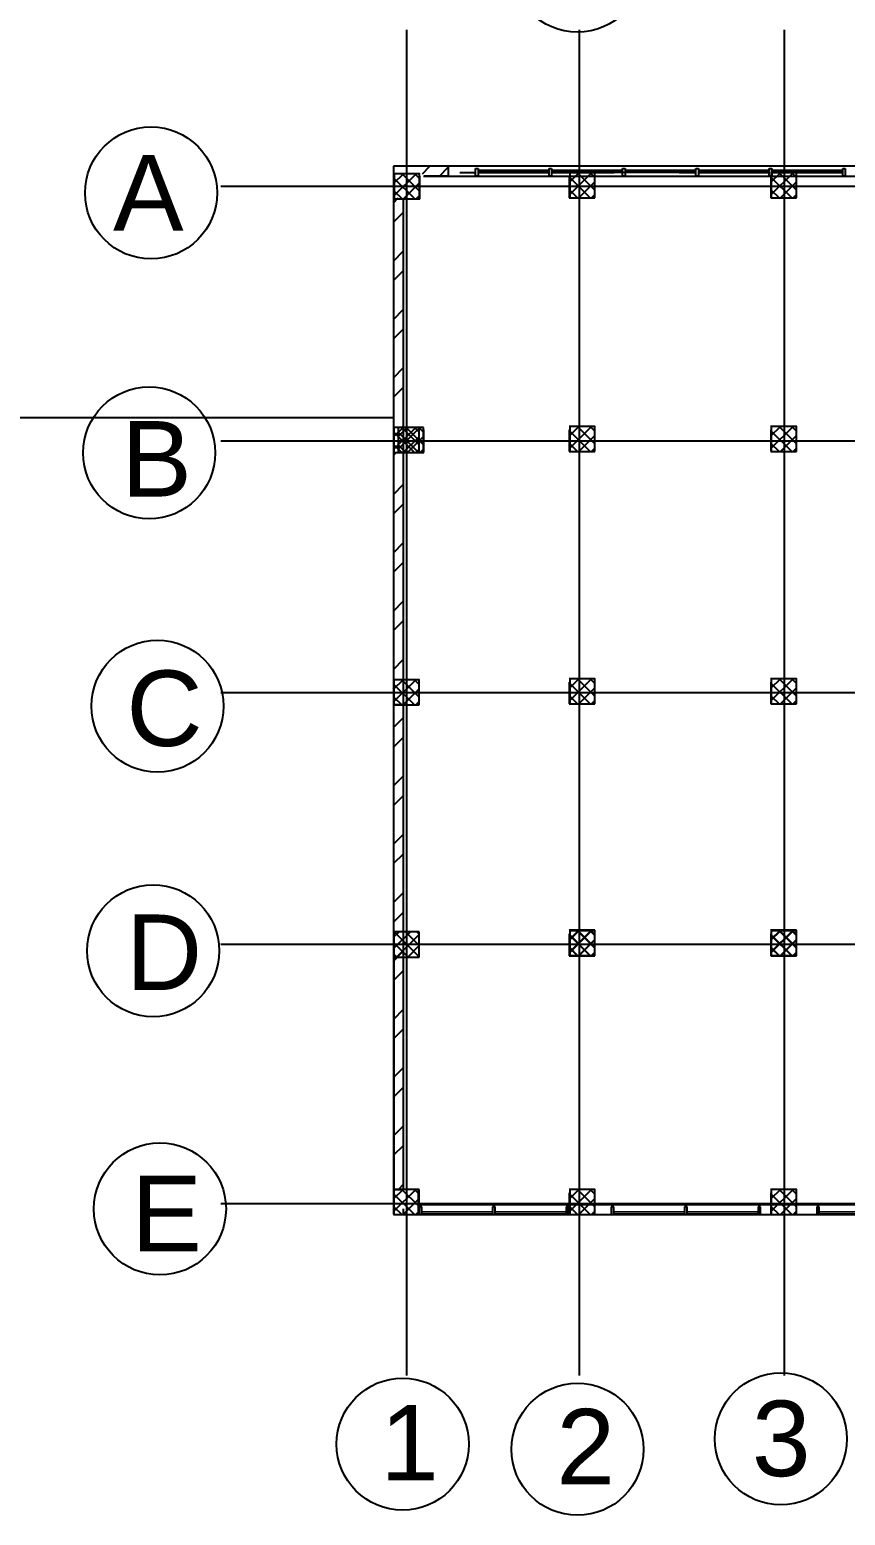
# Model space of a CAD drawing. Header units: millimetres. Extents: x 3062 to 3755, y 1606 to 1663.
# Drawn here: x 3123.94 to 3127.17, y 1653.56 to 1659.46 of the extents above; entities that cross this region are included whole.
import ezdxf

# ---------------------------------------------------------------- set-up
doc = ezdxf.new("R2010")
doc.units = ezdxf.units.MM
doc.layers.add('A-GLAZ-CURT', color=52, linetype='Continuous', lineweight=9)
doc.layers.add('A-GLAZ-CWMG', color=51, linetype='Continuous', lineweight=9)
doc.layers.add('m7aor', color=4, linetype='Continuous')
doc.layers.add('WORK', color=7, linetype='Continuous')
doc.styles.get("Standard").update_dxf_attribs({"font": 'arial.ttf'})
pattern_1 = [(45, (2321.9361, 1319.40474), (-0.115845304, 0.115845304), []), (45, (2322.01333, 1319.40474), (-0.115845304, 0.115845304), [])]

# ---------------------------------------------------------------- blocks, each defined once
blk = doc.blocks.new('System Panel - Glazed-V11-Level 1')
at = {"layer": 'A-GLAZ-CURT', "lineweight": 18}
for p, q in [((704, 49), (-704, 49)), ((-704, 49), (-704, 25)), ((-704, 25), (704, 25)), ((704, 25), (704, 49))]:
    blk.add_line(p, q, dxfattribs=at)
blk = doc.blocks.new('System Panel - Glazed-V16-Level 1')
at = {"layer": 'A-GLAZ-CURT', "lineweight": 18}
for p, q in [((704, 49), (-704, 49)), ((-704, 49), (-704, 25)), ((-704, 25), (704, 25)), ((704, 25), (704, 49))]:
    blk.add_line(p, q, dxfattribs=at)
blk = doc.blocks.new('System Panel - Glazed-V17-Level 1')
at = {"layer": 'A-GLAZ-CURT', "lineweight": 18}
for p, q in [((704, 49), (-704, 49)), ((-704, 49), (-704, 25)), ((-704, 25), (704, 25)), ((704, 25), (704, 49))]:
    blk.add_line(p, q, dxfattribs=at)
blk = doc.blocks.new('Rectangular Mullion - 50 x 150mm-403559-Level 1')
at = {"layer": 'A-GLAZ-CWMG'}
blk.add_line((151507, -20969), (151507, -19562), dxfattribs=at)
blk = doc.blocks.new('Rectangular Mullion - 50 x 150mm-V25-Level 1')
at = {"layer": 'A-GLAZ-CWMG'}
for p, q in [((151507, -43130), (151507, -42876)), ((151507, -44283), (151507, -43630))]:
    blk.add_line(p, q, dxfattribs=at)
blk = doc.blocks.new('Rectangular Mullion - 50 x 150mm-V26-Level 1')
at = {"layer": 'A-GLAZ-CWMG'}
blk.add_line((151507, -48270), (151507, -47247), dxfattribs=at)
blk = doc.blocks.new('Rectangular Mullion - 50 x 150mm-V30-Level 1')
at = {"layer": 'A-GLAZ-CWMG', "lineweight": 25}
for p, q in [((-25, 75), (25, 75)), ((-25, -75), (-25, 75)), ((25, 75), (25, -75)), ((25, -75), (-25, -75))]:
    blk.add_line(p, q, dxfattribs=at)
blk = doc.blocks.new('Rectangular Mullion - 50 x 150mm-V29-Level 1')
at = {"layer": 'A-GLAZ-CWMG', "lineweight": 25}
for p, q in [((-25, 75), (25, 75)), ((-25, -75), (-25, 75)), ((25, 75), (25, -75)), ((25, -75), (-25, -75))]:
    blk.add_line(p, q, dxfattribs=at)

msp = doc.modelspace()

# ---------------------------------------------------------------- hatches: boundary and pattern name
at = {"layer": 'WORK'}
h = msp.add_hatch(dxfattribs=at)
h.set_pattern_fill('ANSI32', color=256, scale=0.0172)
h.set_pattern_definition(pattern_1)
h.paths.add_polyline_path([(3125.4214, 1658.7887), (3125.4006, 1658.7887), (3125.4006, 1658.8887), (3125.5007, 1658.8887), (3125.5007, 1658.8789), (3125.5015, 1658.8789), (3125.5992, 1658.8789), (3125.5992, 1658.9189), (3125.3814, 1658.9189), (3125.3814, 1657.8809), (3125.4214, 1657.8809)])
h.paths.add_polyline_path([(3125.4214, 1657.7809), (3125.3814, 1657.7809), (3125.3814, 1656.7787), (3125.3835, 1656.7787), (3125.3835, 1656.8787), (3125.4214, 1656.8787)])
at = {"layer": 'WORK', "ltscale": 0.53}
h = msp.add_hatch(dxfattribs=at)
h.set_pattern_fill('ANSI37', color=256, scale=0.0112, angle=-90)
h.set_pattern_definition([(315, (2735.926718, 2712.248786), (0.0251447171, 0.0251447171), []), (45, (2735.926718, 2712.248786), (-0.0251447171, 0.0251447171), [])])
h.paths.add_polyline_path([(3125.4849, 1658.7887), (3125.4849, 1658.8887), (3125.3849, 1658.8887), (3125.3849, 1658.7887), (3125.4249, 1658.7887)])
h = msp.add_hatch(dxfattribs=at)
h.set_pattern_fill('ANSI37', color=256, scale=0.0112, angle=-90)
h.set_pattern_definition([(315, (2736.623184, 2712.253023), (0.0251447171, 0.0251447171), []), (45, (2736.623184, 2712.253023), (-0.0251447171, 0.0251447171), [])])
h.paths.add_polyline_path([(3126.1814, 1658.7929), (3126.1814, 1658.8929), (3126.0813, 1658.8929), (3126.0813, 1658.7929), (3126.1213, 1658.7929)])
h = msp.add_hatch(dxfattribs=at)
h.set_pattern_fill('ANSI37', color=256, scale=0.0112, angle=-90)
h.set_pattern_definition([(315, (2737.423184, 2712.253023), (0.0251447171, 0.0251447171), []), (45, (2737.423184, 2712.253023), (-0.0251447171, 0.0251447171), [])])
h.paths.add_polyline_path([(3126.9814, 1658.7929), (3126.9814, 1658.8929), (3126.8813, 1658.8929), (3126.8813, 1658.7929), (3126.9213, 1658.7929)])
h = msp.add_hatch(dxfattribs=at)
h.set_pattern_fill('ANSI37', color=256, scale=0.0112, angle=-90)
h.set_pattern_definition([(315, (2735.925373, 2711.241023), (0.0251447171, 0.0251447171), []), (45, (2735.925373, 2711.241023), (-0.0251447171, 0.0251447171), [])])
h.paths.add_polyline_path([(3125.4835, 1657.7809), (3125.4835, 1657.8809), (3125.3835, 1657.8809), (3125.3835, 1657.7809), (3125.4235, 1657.7809)])
h = msp.add_hatch(dxfattribs=at)
h.set_pattern_fill('ANSI37', color=256, scale=0.0112, angle=-90)
h.set_pattern_definition([(315, (2735.942496, 2711.241023), (0.0251447171, 0.0251447171), []), (45, (2735.942496, 2711.241023), (-0.0251447171, 0.0251447171), [])])
h.paths.add_polyline_path([(3125.5007, 1657.7809), (3125.5007, 1657.8809), (3125.4006, 1657.8809), (3125.4006, 1657.7809), (3125.4406, 1657.7809)])
h = msp.add_hatch(dxfattribs=at)
h.set_pattern_fill('ANSI37', color=256, scale=0.0112, angle=-90)
h.set_pattern_definition([(315, (2736.623184, 2711.24526), (0.0251447171, 0.0251447171), []), (45, (2736.623184, 2711.24526), (-0.0251447171, 0.0251447171), [])])
h.paths.add_polyline_path([(3126.1814, 1657.7852), (3126.1814, 1657.8852), (3126.0813, 1657.8852), (3126.0813, 1657.7852), (3126.1213, 1657.7852)])
h = msp.add_hatch(dxfattribs=at)
h.set_pattern_fill('ANSI37', color=256, scale=0.0112, angle=-90)
h.set_pattern_definition([(315, (2737.423184, 2711.24526), (0.0251447171, 0.0251447171), []), (45, (2737.423184, 2711.24526), (-0.0251447171, 0.0251447171), [])])
h.paths.add_polyline_path([(3126.9814, 1657.7852), (3126.9814, 1657.8852), (3126.8813, 1657.8852), (3126.8813, 1657.7852), (3126.9213, 1657.7852)])
h = msp.add_hatch(dxfattribs=at)
h.set_pattern_fill('ANSI37', color=256, scale=0.0112, angle=-90)
h.set_pattern_definition([(315, (2735.925373, 2710.238824), (0.0251447171, 0.0251447171), []), (45, (2735.925373, 2710.238824), (-0.0251447171, 0.0251447171), [])])
h.paths.add_polyline_path([(3125.4835, 1656.7787), (3125.4835, 1656.8787), (3125.3835, 1656.8787), (3125.3835, 1656.7787), (3125.4235, 1656.7787)])
h = msp.add_hatch(dxfattribs=at)
h.set_pattern_fill('ANSI37', color=256, scale=0.0112, angle=-90)
h.set_pattern_definition([(315, (2736.623184, 2710.24306), (0.0251447171, 0.0251447171), []), (45, (2736.623184, 2710.24306), (-0.0251447171, 0.0251447171), [])])
h.paths.add_polyline_path([(3126.1814, 1656.783), (3126.1814, 1656.883), (3126.0813, 1656.883), (3126.0813, 1656.783), (3126.1213, 1656.783)])
h = msp.add_hatch(dxfattribs=at)
h.set_pattern_fill('ANSI37', color=256, scale=0.0112, angle=-90)
h.set_pattern_definition([(315, (2737.423184, 2710.24306), (0.0251447171, 0.0251447171), []), (45, (2737.423184, 2710.24306), (-0.0251447171, 0.0251447171), [])])
h.paths.add_polyline_path([(3126.9814, 1656.783), (3126.9814, 1656.883), (3126.8813, 1656.883), (3126.8813, 1656.783), (3126.9213, 1656.783)])
at = {"layer": 'WORK'}
h = msp.add_hatch(dxfattribs=at)
h.set_pattern_fill('ANSI32', color=256, scale=0.0172)
h.set_pattern_definition(pattern_1)
h.paths.add_polyline_path([(3125.4214, 1656.7787), (3125.3814, 1656.7787), (3125.3835, 1654.8585), (3125.3835, 1654.8549), (3125.4214, 1654.8549)])
at = {"layer": 'WORK', "ltscale": 0.5}
h = msp.add_hatch(dxfattribs=at)
h.set_pattern_fill('ANSI37', color=256, scale=0.01, angle=-90)
h.set_pattern_definition([(315, (2709.271413, 2459.398908), (0.0224506403, 0.0224506403), []), (45, (2709.271413, 2459.398908), (-0.0224506403, 0.0224506403), [])])
h.paths.add_polyline_path([(3125.4835, 1655.7776), (3125.4835, 1655.8776), (3125.3835, 1655.8776), (3125.3835, 1655.7776), (3125.4235, 1655.7776)])
at = {"layer": 'WORK', "ltscale": 0.53}
h = msp.add_hatch(dxfattribs=at)
h.set_pattern_fill('ANSI37', color=256, scale=0.0112, angle=-90)
h.set_pattern_definition([(315, (2736.623184, 2709.244328), (0.0251447171, 0.0251447171), []), (45, (2736.623184, 2709.244328), (-0.0251447171, 0.0251447171), [])])
h.paths.add_polyline_path([(3126.1814, 1655.7842), (3126.1814, 1655.8842), (3126.0813, 1655.8842), (3126.0813, 1655.7842), (3126.1213, 1655.7842)])
h = msp.add_hatch(dxfattribs=at)
h.set_pattern_fill('ANSI37', color=256, scale=0.0112, angle=-90)
h.set_pattern_definition([(315, (2736.623184, 2709.241913), (0.0251447171, 0.0251447171), []), (45, (2736.623184, 2709.241913), (-0.0251447171, 0.0251447171), [])])
h.paths.add_polyline_path([(3126.1814, 1655.7818), (3126.1814, 1655.8818), (3126.0813, 1655.8818), (3126.0813, 1655.7818), (3126.1213, 1655.7818)])
h = msp.add_hatch(dxfattribs=at)
h.set_pattern_fill('ANSI37', color=256, scale=0.0112, angle=-90)
h.set_pattern_definition([(315, (2737.423184, 2709.244328), (0.0251447171, 0.0251447171), []), (45, (2737.423184, 2709.244328), (-0.0251447171, 0.0251447171), [])])
h.paths.add_polyline_path([(3126.9814, 1655.7842), (3126.9814, 1655.8842), (3126.8813, 1655.8842), (3126.8813, 1655.7842), (3126.9213, 1655.7842)])
h = msp.add_hatch(dxfattribs=at)
h.set_pattern_fill('ANSI37', color=256, scale=0.0112, angle=-90)
h.set_pattern_definition([(315, (2737.423184, 2709.241913), (0.0251447171, 0.0251447171), []), (45, (2737.423184, 2709.241913), (-0.0251447171, 0.0251447171), [])])
h.paths.add_polyline_path([(3126.9814, 1655.7818), (3126.9814, 1655.8818), (3126.8813, 1655.8818), (3126.8813, 1655.7818), (3126.9213, 1655.7818)])
h = msp.add_hatch(dxfattribs=at)
h.set_pattern_fill('ANSI37', color=256, scale=0.0112, angle=-90)
h.set_pattern_definition([(315, (2735.925373, 2708.215023), (0.0251447171, 0.0251447171), []), (45, (2735.925373, 2708.215023), (-0.0251447171, 0.0251447171), [])])
h.paths.add_polyline_path([(3125.4835, 1654.7549), (3125.4835, 1654.8549), (3125.3835, 1654.8549), (3125.3835, 1654.7549), (3125.4235, 1654.7549)])
h = msp.add_hatch(dxfattribs=at)
h.set_pattern_fill('ANSI37', color=256, scale=0.0112, angle=-90)
h.set_pattern_definition([(315, (2736.623184, 2708.215023), (0.0251447171, 0.0251447171), []), (45, (2736.623184, 2708.215023), (-0.0251447171, 0.0251447171), [])])
h.paths.add_polyline_path([(3126.1814, 1654.7549), (3126.1814, 1654.8549), (3126.0813, 1654.8549), (3126.0813, 1654.7549), (3126.1213, 1654.7549)])
h = msp.add_hatch(dxfattribs=at)
h.set_pattern_fill('ANSI37', color=256, scale=0.0112, angle=-90)
h.set_pattern_definition([(315, (2737.423184, 2708.215023), (0.0251447171, 0.0251447171), []), (45, (2737.423184, 2708.215023), (-0.0251447171, 0.0251447171), [])])
h.paths.add_polyline_path([(3126.9814, 1654.7549), (3126.9814, 1654.8549), (3126.8813, 1654.8549), (3126.8813, 1654.7549), (3126.9213, 1654.7549)])

# ---------------------------------------------------------------- linework, layer by layer
for centre in [(3126.1118, 1659.7135), (3124.4192, 1658.8124), (3124.4118, 1657.7799), (3124.4447, 1656.7739), (3124.4277, 1655.8025), (3124.4547, 1654.777), (3125.4181, 1653.8431), (3126.1118, 1653.8224), (3126.9194, 1653.8638)]:
    msp.add_circle(centre, 0.2621)
at = {"layer": 'm7aor', "ltscale": 0.5}
for p, q in [((3125.4349, 1654.1154), (3125.4349, 1659.4601)), ((3126.1206, 1654.1154), (3126.1206, 1659.4601)), ((3126.9333, 1654.1154), (3126.9333, 1659.4601)), ((3133.0781, 1658.8387), (3124.6962, 1658.8387)), ((3133.0781, 1657.8263), (3124.6962, 1657.8263)), ((3133.0781, 1656.8267), (3124.6962, 1656.8267)), ((3133.0781, 1655.8272), (3124.6962, 1655.8272)), ((3133.0781, 1654.7976), (3124.6962, 1654.7976))]:
    msp.add_line(p, q, dxfattribs=at)
at = {"layer": 'WORK', "lineweight": 25}
for p, q in [((3125.3814, 1658.9189), (3125.3814, 1654.7549)), ((3132.5814, 1658.9189), (3125.3814, 1658.9189)), ((3125.4857, 1658.7889), (3125.4857, 1658.8789)), ((3125.5015, 1658.8789), (3126.4415, 1658.8789)), ((3126.0792, 1658.8789), (3126.0792, 1658.7929)), ((3126.5161, 1658.8943), (3126.2574, 1658.8943)), ((3126.5415, 1658.8789), (3127.4297, 1658.8789)), ((3126.8792, 1658.8789), (3126.8792, 1658.7929)), ((3125.4056, 1658.7889), (3125.4857, 1658.7889)), ((3125.4214, 1654.8549), (3125.4214, 1658.7889)), ((3126.0792, 1658.7929), (3126.1814, 1658.7929)), ((3126.8792, 1658.7929), (3126.9814, 1658.7929)), ((3125.3814, 1657.9189), (3123.3814, 1657.9189)), ((3125.5007, 1657.8809), (3125.3814, 1657.8809)), ((3125.5015, 1657.7812), (3125.5015, 1657.8712)), ((3126.0792, 1657.8712), (3126.0792, 1657.7852)), ((3126.8792, 1657.8712), (3126.8792, 1657.7852)), ((3125.3814, 1657.7809), (3125.5007, 1657.7809)), ((3125.4214, 1657.7812), (3125.5015, 1657.7812)), ((3126.0792, 1657.7852), (3126.1814, 1657.7852)), ((3126.8792, 1657.7852), (3126.9814, 1657.7852)), ((3126.0792, 1656.869), (3126.0792, 1656.783)), ((3126.8792, 1656.869), (3126.8792, 1656.783)), ((3125.3814, 1656.7787), (3125.4835, 1656.7787)), ((3126.0792, 1656.783), (3126.1814, 1656.783)), ((3126.8792, 1656.783), (3126.9814, 1656.783)), ((3125.4835, 1655.8776), (3125.3814, 1655.8776)), ((3126.0792, 1655.8702), (3126.0792, 1655.7818)), ((3126.0813, 1655.8878), (3126.0813, 1655.7818)), ((3126.1814, 1655.7818), (3126.1814, 1655.8842)), ((3126.8792, 1655.8702), (3126.8792, 1655.7818)), ((3126.8813, 1655.8878), (3126.8813, 1655.7818)), ((3126.9814, 1655.7818), (3126.9814, 1655.8842)), ((3125.3814, 1655.7776), (3125.4835, 1655.7776)), ((3126.0792, 1655.7842), (3126.1814, 1655.7842)), ((3126.0792, 1655.7818), (3126.1814, 1655.7818)), ((3126.8792, 1655.7842), (3126.9814, 1655.7842)), ((3126.8792, 1655.7818), (3126.9814, 1655.7818)), ((3125.4835, 1654.8549), (3125.3814, 1654.8549)), ((3126.0792, 1654.8409), (3126.0792, 1654.7549)), ((3126.8792, 1654.8409), (3126.8792, 1654.7549)), ((3125.3814, 1654.7549), (3125.4835, 1654.7549)), ((3125.4214, 1654.7549), (3125.4214, 1654.777)), ((3126.0792, 1654.7549), (3126.1814, 1654.7549)), ((3126.8792, 1654.7549), (3126.9814, 1654.7549))]:
    msp.add_line(p, q, dxfattribs=at)
at = {"layer": 'WORK', "ltscale": 0.5}
for p, q in [((3125.5992, 1658.9189), (3125.5992, 1658.8789)), ((3125.5015, 1658.8789), (3132.4813, 1658.8789)), ((3125.5992, 1658.8789), (3125.5034, 1658.8793))]:
    msp.add_line(p, q, dxfattribs=at)
at = {"layer": 'WORK'}
for p, q in [((3125.5007, 1658.8789), (3125.5015, 1658.8789)), ((3125.6456, 1658.8943), (3125.7078, 1658.8943)), ((3125.7178, 1658.8943), (3125.9992, 1658.8943)), ((3126.0092, 1658.8943), (3126.2574, 1658.8943)), ((3126.5161, 1658.8943), (3126.5821, 1658.8943)), ((3126.5921, 1658.8943), (3126.8735, 1658.8943)), ((3126.8835, 1658.8943), (3127.1649, 1658.8943)), ((3125.4814, 1654.7949), (3126.4492, 1654.7949)), ((3127.4095, 1654.7949), (3126.4504, 1654.7949)), ((3125.4814, 1654.7549), (3127.4095, 1654.7549))]:
    msp.add_line(p, q, dxfattribs=at)
at = {"layer": 'WORK', "ltscale": 0.53}
msp.add_line((3125.4814, 1654.7949), (3127.2814, 1654.7949), dxfattribs=at)
at = {"layer": 'WORK', "lineweight": 25}
msp.add_lwpolyline([(3125.3849, 1658.8887), (3125.3849, 1658.7887), (3125.4849, 1658.7887), (3125.4849, 1658.8887)], close=True, dxfattribs=at)
for points in [[(3126.0813, 1658.8965), (3126.0813, 1658.7929)], [(3126.1814, 1658.7929), (3126.1814, 1658.8929), (3126.0813, 1658.8929)], [(3126.8813, 1658.8965), (3126.8813, 1658.7929)], [(3126.9814, 1658.7929), (3126.9814, 1658.8929), (3126.8813, 1658.8929)], [(3125.3835, 1657.8845), (3125.3835, 1657.7809)], [(3125.4006, 1657.8809), (3125.4006, 1657.7809)], [(3125.4835, 1657.7809), (3125.4835, 1657.8809)], [(3125.5007, 1657.7809), (3125.5007, 1657.8809)], [(3126.0813, 1657.8887), (3126.0813, 1657.7852)], [(3126.1814, 1657.7852), (3126.1814, 1657.8852), (3126.0813, 1657.8852)], [(3126.8813, 1657.8887), (3126.8813, 1657.7852)], [(3126.9814, 1657.7852), (3126.9814, 1657.8852), (3126.8813, 1657.8852)], [(3125.3835, 1656.8823), (3125.3835, 1656.7787)], [(3125.4835, 1656.7787), (3125.4835, 1656.8787), (3125.3835, 1656.8787)], [(3126.0813, 1656.8865), (3126.0813, 1656.783)], [(3126.1814, 1656.783), (3126.1814, 1656.883), (3126.0813, 1656.883)], [(3126.8813, 1656.8865), (3126.8813, 1656.783)], [(3126.9814, 1656.783), (3126.9814, 1656.883), (3126.8813, 1656.883)], [(3125.3835, 1655.8811), (3125.3835, 1655.7776)], [(3125.4835, 1655.7776), (3125.4835, 1655.8776)], [(3126.1814, 1655.8842), (3126.0813, 1655.8842)], [(3126.1814, 1655.8818), (3126.0813, 1655.8818)], [(3126.9814, 1655.8842), (3126.8813, 1655.8842)], [(3126.9814, 1655.8818), (3126.8813, 1655.8818)], [(3125.3835, 1654.8585), (3125.3835, 1654.7549)], [(3125.4814, 1654.7549), (3125.4814, 1654.8549)], [(3125.4835, 1654.7549), (3125.4835, 1654.8549)], [(3126.0813, 1654.8585), (3126.0813, 1654.7549)], [(3126.1814, 1654.7549), (3126.1814, 1654.8549), (3126.0813, 1654.8549)], [(3126.8813, 1654.8585), (3126.8813, 1654.7549)], [(3126.9814, 1654.7549), (3126.9814, 1654.8549), (3126.8813, 1654.8549)]]:
    msp.add_lwpolyline(points, dxfattribs=at)
at = {"layer": 'WORK'}
msp.add_lwpolyline([(3125.3814, 1654.8549), (3125.4214, 1654.8549), (3125.4214, 1656.7787), (3125.3814, 1656.7787), (3125.3835, 1654.8585)], dxfattribs=at)

# ---------------------------------------------------------------- block references
at = {"layer": 'WORK', "yscale": 0.0002000000000000001, "zscale": 0.0002000000000000001}
for name, p, xscale, rotation in [('Rectangular Mullion - 50 x 150mm-V26-Level 1', (3135.1573, 1628.5779), -0.0002000000000000001, 270), ('System Panel - Glazed-V11-Level 1', (3125.8585, 1658.8943), -0.0002000000000000001, 359.9999999999992), ('Rectangular Mullion - 50 x 150mm-403559-Level 1', (3129.9116, 1628.5779), -0.0002000000000000001, 270), ('System Panel - Glazed-V17-Level 1', (3126.1499, 1658.8943), -0.0002000000000000001, 359.9999999999992), ('Rectangular Mullion - 50 x 150mm-403559-Level 1', (3130.203, 1628.5779), -0.0002000000000000001, 270), ('System Panel - Glazed-V16-Level 1', (3126.4414, 1658.8943), -0.0002000000000000001, 359.9999999999992), ('Rectangular Mullion - 50 x 150mm-V25-Level 1', (3135.1573, 1628.5779), -0.0002000000000000001, 270), ('System Panel - Glazed-V11-Level 1', (3126.7328, 1658.8943), -0.0002000000000000001, 359.9999999999992), ('Rectangular Mullion - 50 x 150mm-403559-Level 1', (3130.7858, 1628.5779), -0.0002000000000000001, 270), ('System Panel - Glazed-V11-Level 1', (3127.0242, 1658.8943), -0.0002000000000000001, 359.9999999999992), ('Rectangular Mullion - 50 x 150mm-403559-Level 1', (3131.0773, 1628.5779), -0.0002000000000000001, 270), ('System Panel - Glazed-V11-Level 1', (3125.6344, 1654.7704), 0.0002000000000000001, 180.0000000000007), ('System Panel - Glazed-V11-Level 1', (3125.9258, 1654.7704), 0.0002000000000000001, 180.0000000000007), ('System Panel - Glazed-V11-Level 1', (3126.3966, 1654.7704), 0.0002000000000000001, 180.0000000000007), ('System Panel - Glazed-V11-Level 1', (3126.688, 1654.7704), 0.0002000000000000001, 180.0000000000007), ('System Panel - Glazed-V11-Level 1', (3127.2121, 1654.7704), 0.0002000000000000001, 180.0000000000007)]:
    msp.add_blockref(name, p, dxfattribs=dict(at, xscale=xscale, rotation=rotation))
at = {"layer": 'WORK', "extrusion": (0, 0, -1), "xscale": -0.0002000000000000001, "yscale": 0.0002000000000000001, "zscale": 0.0002000000000000001, "rotation": 180}
for name, p in [('Rectangular Mullion - 50 x 150mm-V30-Level 1', (-3125.7128, 1658.8943)), ('Rectangular Mullion - 50 x 150mm-V30-Level 1', (-3126.0042, 1658.8943)), ('Rectangular Mullion - 50 x 150mm-V29-Level 1', (-3126.2956, 1658.8943)), ('Rectangular Mullion - 50 x 150mm-V30-Level 1', (-3126.5871, 1658.8943)), ('Rectangular Mullion - 50 x 150mm-V30-Level 1', (-3126.8785, 1658.8943)), ('Rectangular Mullion - 50 x 150mm-V30-Level 1', (-3127.1699, 1658.8943))]:
    msp.add_blockref(name, p, dxfattribs=at)
at = {"layer": 'WORK', "extrusion": (0, 0, -1), "xscale": 0.0002000000000000001, "yscale": 0.0002000000000000001, "zscale": 0.0002000000000000001}
for p in [(-3125.4887, 1654.7704), (-3125.7801, 1654.7704), (-3126.0716, 1654.7704), (-3126.2509, 1654.7704), (-3126.5423, 1654.7704), (-3126.8337, 1654.7704), (-3127.0664, 1654.7704)]:
    msp.add_blockref('Rectangular Mullion - 50 x 150mm-V30-Level 1', p, dxfattribs=at)

# ---------------------------------------------------------------- texts
at = {"char_height": 0.3, "attachment_point": 1}
for s, width, insert in [('A', 1.007963, (3124.2687, 1658.9631)), ('B', 0.376229, (3124.3018, 1657.9065)), ('C', 0.619377, (3124.3214, 1656.9157)), ('D', 1.811267, (3124.3195, 1655.9466)), ('E', 0.846107, (3124.3417, 1654.9086)), ('1', 0.102182, (3125.3289, 1653.9989)), ('2', 0.346129, (3126.0284, 1653.9827)), ('3', 0.135833, (3126.8042, 1654.0157))]:
    msp.add_mtext_dynamic_manual_height_columns(s, width=width, gutter_width=0.2, heights=[0], dxfattribs=dict(at, insert=insert))

doc.saveas('drawing.dxf')
